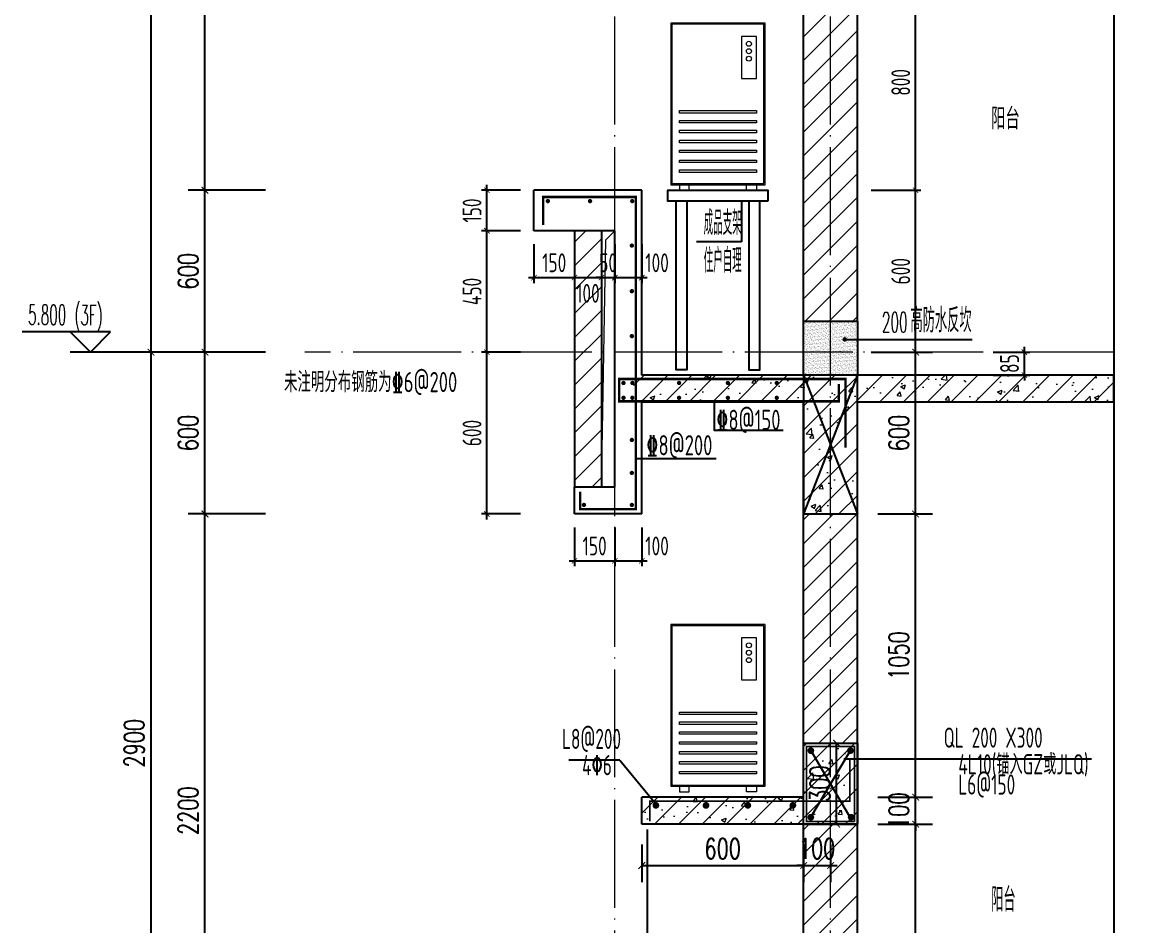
# Model space of a CAD drawing. Extents: x -461650 to 361314, y 245336 to 769729.
# Drawn here: x 263284 to 267385, y 663796 to 667147 of the extents above; entities that cross this region are included whole.
import ezdxf
from ezdxf.enums import TextEntityAlignment as Align

# ---------------------------------------------------------------- set-up
doc = ezdxf.new("R2010")
doc.units = 0
doc.header["$LTSCALE"] = 1000
doc.linetypes.add('DOTE', pattern=[2.42, 2, -0.2, 0.02, -0.2])
doc.linetypes.add('H3普通虚线', pattern=[4.2, 3, -1.2])
doc.layers.get('0').update_dxf_attribs({"linetype": 'CONTINUOUS'})
doc.layers.get('DEFPOINTS').update_dxf_attribs({"linetype": 'CONTINUOUS'})
for name, color, linetype in [('DIM', 2, 'CONTINUOUS'), ('DIM_ELEV', 3, 'CONTINUOUS'), ('DIM_IDEN', 67, 'CONTINUOUS'), ('DIM_SYMB', 3, 'CONTINUOUS'), ('PUB_DIM', 3, 'CONTINUOUS'), ('PUB_TEXT', 2, 'CONTINUOUS'), ('REIN', 6, 'CONTINUOUS'), ('REIND', 1, 'CONTINUOUS'), ('REINL', 1, 'CONTINUOUS'), ('S-BEAM-LINE2', 4, 'H3普通虚线'), ('S-大样-砼线', 7, 'CONTINUOUS'), ('S-引出线', 40, 'CONTINUOUS'), ('TEXT', 2, 'CONTINUOUS'), ('WALL', 5, 'CONTINUOUS'), ('水平筋标注', 7, 'CONTINUOUS'), ('看线', 251, 'CONTINUOUS'), ('空调外机', 8, 'CONTINUOUS'), ('立面-看线', 251, 'CONTINUOUS')]:
    doc.layers.add(name, color=color, linetype=linetype)
for name, color, linetype, lineweight in [('DOTE', 19, 'DOTE', 9), ('PUB_HATCH', 8, 'CONTINUOUS', 9), ('平面-空调室外机', 143, 'CONTINUOUS', 9), ('立面-洞口示意', 152, 'CONTINUOUS', 13)]:
    doc.layers.add(name, color=color, linetype=linetype, lineweight=lineweight)
doc.styles.add('_TCH_DIM', font='SIMPLEX.shx', dxfattribs={"width": 0.7, "bigfont": 'GBCBIG.shx'})
doc.styles.add('_TCH_DIM_T3', font='SIMPLEX', dxfattribs={"width": 0.705882, "bigfont": 'GBCBIG'})
doc.styles.add('DIM_FONT_T3', font='SIMPLEX', dxfattribs={"width": 0.705882, "bigfont": 'GBCBIG'})
doc.styles.add('TSSD_DIMENSION', font='Tssdeng.shx', dxfattribs={"width": 0.7, "bigfont": 'tssdchn.shx'})
doc.styles.add('TSSD_Label', font='Tssdeng.shx', dxfattribs={"width": 0.7, "bigfont": 'hztxt.shx'})
doc.styles.add('TSSD_REIN', font='tssdeng.shx', dxfattribs={"width": 0.7, "height": 300, "bigfont": 'tssdchn.shx'})
doc.dimstyles.new('_TCH_ARCH&&25', dxfattribs={"dimtxt": 74.375, "dimasz": 25, "dimexe": 62.5, "dimexo": 75, "dimgap": 25, "dimtad": 1, "dimdec": 0, "dimzin": 0, "dimdsep": 46, "dimtxsty": '_TCH_DIM_T3', "dimblk": 'ARCHTICK', "dimcen": 0.09, "dimclrt": 7, "dimazin": 0, "dimtfac": 1, "dimtdec": 0, "dimtix": 1, "dimtmove": 2, "dimatfit": 3, "dimldrblk": 'ARCHTICK', "dimfxl": 0, "dimtolj": 1, "dimtzin": 0, "dimarcsym": 0})
doc.dimstyles.new('TSSD_20_20', dxfattribs={"dimtxt": 60, "dimasz": 20, "dimexe": 20, "dimexo": 50, "dimgap": 20, "dimtad": 1, "dimdec": 0, "dimzin": 0, "dimdsep": 46, "dimtxsty": 'TSSD_DIMENSION', "dimblk": 'ARCHTICK', "dimblk1": 'ARCHTICK', "dimblk2": 'ARCHTICK', "dimcen": 0, "dimdle": 20, "dimclrt": 7, "dimadec": 0, "dimazin": 0, "dimtfac": 1, "dimtdec": 0, "dimtix": 1, "dimtmove": 2, "dimatfit": 3, "dimfxl": 0, "dimtolj": 1, "dimtzin": 0, "dimarcsym": 0})
pattern_1 = [(45, (0, 0), (-44.194174, 44.194174), []), (50, (0, 0), (179.315046, -15.688034), [18.75, -206.25]), (355, (0, 0), (-34.687833, 188.048033), [15, -165]), (100.4514, (14.94, -1.3), (144.627345, 172.359886), [15.935047, -175.285528]), (46.1842, (0, 50), (266.81026, -41.379754), [28.125, -309.375]), (96.6356, (22.23, 46.55), (233.66568, 243.52947), [23.90257, -262.92825]), (351.1842, (0, 50), (233.66549, 243.52965), [22.5, -247.5]), (21, (25, 37.5), (149.226763, -100.654723), [18.75, -206.25]), (326, (25, 37.5), (60.828833, 181.28751), [15, -165]), (71.4514, (37.44, 29.11), (210.055657, 80.632624), [15.935047, -175.285528]), (37.5, (0, 0), (3.039964, 83.2234635), [0, -163, 0, -167.5, 0, -165.625]), (7.5, (0, 0), (65.767384, 98.602928), [0, -95.5, 0, -159.25, 0, -63.125]), (327.5, (-55.75, 0), (133.455609, -5.638718), [0, -62.5, 0, -195, 0, -258.75]), (317.5, (-80.75, 0), (145.796542, 25.026246), [0, -81.25, 0, -129.5, 0, -183.75])]
pattern_2 = [(45, (0, 44.88), (-44.1941915, 44.1941915), [])]
pattern_3 = [(45, (-737876.647, 828610.89), (-44.1941915, 44.1941915), [])]
pattern_4 = [(45, (-737876.647, 828566.014), (-44.194174, 44.194174), []), (50, (-737876.65, 828566.01), (179.315046, -15.688034), [18.75, -206.25]), (355, (-737876.65, 828566.01), (-34.687833, 188.048033), [15, -165]), (100.4514, (-737861.7, 828564.7), (144.627345, 172.359886), [15.935047, -175.285528]), (46.1842, (-737876.65, 828616.01), (266.81026, -41.379754), [28.125, -309.375]), (96.6356, (-737854.4, 828612.57), (233.665676, 243.52947), [23.90257, -262.92825]), (351.1842, (-737876.65, 828616.01), (233.66549, 243.52965), [22.5, -247.5]), (21, (-737851.65, 828603.51), (149.226763, -100.654723), [18.75, -206.25]), (326, (-737851.65, 828603.51), (60.828833, 181.28751), [15, -165]), (71.4514, (-737839.21, 828595.13), (210.055657, 80.632624), [15.935047, -175.285528]), (37.5, (-737876.647, 828566.014), (3.039964, 83.2234635), [0, -163, 0, -167.5, 0, -165.625]), (7.5, (-737876.65, 828566.01), (65.767384, 98.602928), [0, -95.5, 0, -159.25, 0, -63.125]), (327.5, (-737932.397, 828566.014), (133.455609, -5.638718), [0, -62.5, 0, -195, 0, -258.75]), (317.5, (-737957.4, 828566.01), (145.796542, 25.026246), [0, -81.25, 0, -129.5, 0, -183.75])]

# ---------------------------------------------------------------- blocks, each defined once
blk = doc.blocks.new('kongtiao')
for p, q in [((-338.7, 49), (-338.7, -550.8)), ((11, 49), (-338.7, 49)), ((-334.1, 44.4), (-334.1, -546.2)), ((6.4, 44.4), (-334.1, 44.4)), ((6.4, -546.2), (6.4, 44.4)), ((11, -550.8), (11, 49)), ((-76.2, -0.5), (-76.2, -156.5)), ((-21.1, -0.5), (-76.2, -0.5)), ((-21.1, -156.5), (-21.1, -0.5)), ((-76.2, -156.5), (-21.1, -156.5)), ((-338.7, -550.8), (11, -550.8)), ((-334.1, -546.2), (6.4, -546.2)), ((-306.6, -550.8), (-306.6, -571.2)), ((-306.6, -571.2), (-269.8, -571.2)), ((-269.8, -571.2), (-269.8, -550.8)), ((-57.9, -571.2), (-57.9, -550.8)), ((-21.1, -571.2), (-57.9, -571.2)), ((-21.1, -550.8), (-21.1, -571.2))]:
    blk.add_line(p, q)
for points in [[(-306.6, -275.4), (-21.1, -275.4), (-21.1, -284.6), (-306.6, -284.6)], [(-306.6, -312.1), (-21.1, -312.1), (-21.1, -321.3), (-306.6, -321.3)], [(-306.6, -348.8), (-21.1, -348.8), (-21.1, -358), (-306.6, -358)], [(-306.6, -385.6), (-21.1, -385.6), (-21.1, -394.7), (-306.6, -394.7)], [(-306.6, -422.3), (-21.1, -422.3), (-21.1, -431.5), (-306.6, -431.5)], [(-306.6, -459), (-21.1, -459), (-21.1, -468.2), (-306.6, -468.2)], [(-306.6, -495.7), (-21.1, -495.7), (-21.1, -504.9), (-306.6, -504.9)]]:
    blk.add_lwpolyline(points, close=True)
for centre in [(-48.7, -28), (-48.7, -55.6), (-48.7, -83.1)]:
    blk.add_circle(centre, 9.18)
blk = doc.blocks.new('_ArchTick')
at = {"color": 0, "linetype": 'ByBlock', "const_width": 0.15}
blk.add_lwpolyline([(-0.5, -0.5), (0.5, 0.5)], dxfattribs=at)
blk = doc.blocks.new('*D249')
at = {"layer": 'DEFPOINTS', "color": 0}
for p in [(895181.9, -114386.1), (895397.2, -114386.1), (895181.9, -114986.1)]:
    blk.add_point(p, dxfattribs=at)
at = {"layer": 'PUB_DIM', "color": 0, "lineweight": -2}
for p, q in [((895256.9, -114386.1), (895459.7, -114386.1)), ((895397.2, -114986.1), (895397.2, -114386.1)), ((895256.9, -114986.1), (895459.7, -114986.1))]:
    blk.add_line(p, q, dxfattribs=at)
at = {"layer": 'PUB_DIM', "color": 0, "lineweight": -2, "xscale": 25, "yscale": 25, "zscale": 25}
for p, rotation in [((895397.2, -114386.1), 90), ((895397.2, -114986.1), 270)]:
    blk.add_blockref('_ArchTick', p, dxfattribs=dict(at, rotation=rotation))
at = {"layer": 'PUB_DIM', "color": 7, "insert": (895335, -114686.1), "char_height": 74.38, "attachment_point": 5, "rotation": 90, "style": '_TCH_DIM_T3'}
blk.add_mtext('\\A1;600', dxfattribs=at)
blk = doc.blocks.new('*D250')
at = {"layer": 'DEFPOINTS', "color": 0}
for p in [(895181.9, -114986.1), (895397.2, -114986.1), (895181.9, -116036.1)]:
    blk.add_point(p, dxfattribs=at)
at = {"layer": 'PUB_DIM', "color": 0, "lineweight": -2}
for p, q in [((895256.9, -114986.1), (895459.7, -114986.1)), ((895397.2, -116036.1), (895397.2, -114986.1)), ((895256.9, -116036.1), (895459.7, -116036.1))]:
    blk.add_line(p, q, dxfattribs=at)
at = {"layer": 'PUB_DIM', "color": 0, "lineweight": -2, "xscale": 25, "yscale": 25, "zscale": 25}
for p, rotation in [((895397.2, -114986.1), 90), ((895397.2, -116036.1), 270)]:
    blk.add_blockref('_ArchTick', p, dxfattribs=dict(at, rotation=rotation))
at = {"layer": 'PUB_DIM', "color": 7, "insert": (895335, -115511.1), "char_height": 74.38, "attachment_point": 5, "rotation": 90, "style": '_TCH_DIM_T3'}
blk.add_mtext('\\A1;1050', dxfattribs=at)
blk = doc.blocks.new('*D251')
at = {"layer": 'DEFPOINTS', "color": 0}
for p in [(895181.9, -116036.1), (895397.2, -116036.1), (895181.9, -116136.1)]:
    blk.add_point(p, dxfattribs=at)
at = {"layer": 'PUB_DIM', "color": 0, "lineweight": -2}
for p, q in [((895256.9, -116036.1), (895459.7, -116036.1)), ((895397.2, -116036.1), (895397.2, -116011.1)), ((895397.2, -116136.1), (895397.2, -116036.1)), ((895256.9, -116136.1), (895459.7, -116136.1)), ((895397.2, -116136.1), (895397.2, -116161.1))]:
    blk.add_line(p, q, dxfattribs=at)
at = {"layer": 'PUB_DIM', "color": 0, "lineweight": -2, "xscale": 25, "yscale": 25, "zscale": 25}
for p, rotation in [((895397.2, -116036.1), 270), ((895397.2, -116136.1), 90)]:
    blk.add_blockref('_ArchTick', p, dxfattribs=dict(at, rotation=rotation))
at = {"layer": 'PUB_DIM', "color": 7, "insert": (895335, -116086.1), "char_height": 74.38, "attachment_point": 5, "rotation": 90, "style": '_TCH_DIM_T3'}
blk.add_mtext('\\A1;100', dxfattribs=at)
blk = doc.blocks.new('*D252')
at = {"layer": 'DEFPOINTS', "color": 0}
for p in [(895181.9, -116136.1), (895397.2, -116136.1), (895181.9, -117186.1)]:
    blk.add_point(p, dxfattribs=at)
at = {"layer": 'PUB_DIM', "color": 0, "lineweight": -2}
for p, q in [((895256.9, -116136.1), (895459.7, -116136.1)), ((895397.2, -117186.1), (895397.2, -116136.1)), ((895256.9, -117186.1), (895459.7, -117186.1))]:
    blk.add_line(p, q, dxfattribs=at)
at = {"layer": 'PUB_DIM', "color": 0, "lineweight": -2, "xscale": 25, "yscale": 25, "zscale": 25}
for p, rotation in [((895397.2, -116136.1), 90), ((895397.2, -117186.1), 270)]:
    blk.add_blockref('_ArchTick', p, dxfattribs=dict(at, rotation=rotation))
at = {"layer": 'PUB_DIM', "color": 7, "insert": (895335, -116661.1), "char_height": 74.38, "attachment_point": 5, "rotation": 90, "style": '_TCH_DIM_T3'}
blk.add_mtext('\\A1;1050', dxfattribs=at)
blk = doc.blocks.new('*D254')
at = {"layer": 'DEFPOINTS', "color": 0}
for p in [(894381.9, -116136.1), (894981.9, -116136.1), (894981.9, -116289.2)]:
    blk.add_point(p, dxfattribs=at)
at = {"layer": 'PUB_DIM', "color": 0, "lineweight": -2}
for p, q in [((894381.9, -116211.1), (894381.9, -116351.7)), ((894981.9, -116211.1), (894981.9, -116351.7)), ((894381.9, -116289.2), (894981.9, -116289.2))]:
    blk.add_line(p, q, dxfattribs=at)
at = {"layer": 'PUB_DIM', "color": 0, "lineweight": -2, "xscale": 25, "yscale": 25, "zscale": 25, "rotation": 180}
blk.add_blockref('_ArchTick', (894381.9, -116289.2), dxfattribs=at)
at = {"layer": 'PUB_DIM', "color": 0, "lineweight": -2, "xscale": 25, "yscale": 25, "zscale": 25}
blk.add_blockref('_ArchTick', (894981.9, -116289.2), dxfattribs=at)
at = {"layer": 'PUB_DIM', "color": 7, "insert": (894681.9, -116227), "char_height": 74.38, "attachment_point": 5, "style": '_TCH_DIM_T3'}
blk.add_mtext('\\A1;600', dxfattribs=at)
blk = doc.blocks.new('*D255')
at = {"layer": 'DEFPOINTS', "color": 0}
for p in [(894981.9, -116136.1), (895081.9, -116136.1), (895081.9, -116289.2)]:
    blk.add_point(p, dxfattribs=at)
at = {"layer": 'PUB_DIM', "color": 0, "lineweight": -2}
for p, q in [((894981.9, -116211.1), (894981.9, -116351.7)), ((895081.9, -116211.1), (895081.9, -116351.7)), ((894981.9, -116289.2), (894956.9, -116289.2)), ((894981.9, -116289.2), (895081.9, -116289.2)), ((895081.9, -116289.2), (895106.9, -116289.2))]:
    blk.add_line(p, q, dxfattribs=at)
at = {"layer": 'PUB_DIM', "color": 0, "lineweight": -2, "xscale": 25, "yscale": 25, "zscale": 25}
blk.add_blockref('_ArchTick', (894981.9, -116289.2), dxfattribs=at)
at = {"layer": 'PUB_DIM', "color": 0, "lineweight": -2, "xscale": 25, "yscale": 25, "zscale": 25, "rotation": 180}
blk.add_blockref('_ArchTick', (895081.9, -116289.2), dxfattribs=at)
at = {"layer": 'PUB_DIM', "color": 7, "insert": (895031.9, -116227), "char_height": 74.38, "attachment_point": 5, "style": '_TCH_DIM_T3'}
blk.add_mtext('\\A1;100', dxfattribs=at)
blk = doc.blocks.new('*D256')
at = {"layer": 'DEFPOINTS', "color": 0}
for p in [(894981.9, -115836.1), (895104.2, -115836.1), (894981.9, -116136.1)]:
    blk.add_point(p, dxfattribs=at)
at = {"layer": 'PUB_DIM', "color": 0, "lineweight": -2}
for p, q in [((895056.9, -115836.1), (895166.7, -115836.1)), ((895104.2, -116136.1), (895104.2, -115836.1)), ((895056.9, -116136.1), (895166.7, -116136.1))]:
    blk.add_line(p, q, dxfattribs=at)
at = {"layer": 'PUB_DIM', "color": 0, "lineweight": -2, "xscale": 25, "yscale": 25, "zscale": 25}
for p, rotation in [((895104.2, -115836.1), 90), ((895104.2, -116136.1), 270)]:
    blk.add_blockref('_ArchTick', p, dxfattribs=dict(at, rotation=rotation))
at = {"layer": 'PUB_DIM', "color": 7, "insert": (895042, -115986.1), "char_height": 74.38, "attachment_point": 5, "rotation": 90, "style": '_TCH_DIM_T3'}
blk.add_mtext('\\A1;300', dxfattribs=at)
blk = doc.blocks.new('*D939')
at = {"layer": 'DEFPOINTS', "color": 0}
for p in [(265007.9, 666523), (265182.6, 666523), (265182.6, 666373)]:
    blk.add_point(p, dxfattribs=at)
at = {"layer": 'DIM', "color": 0, "lineweight": -2}
for p, q in [((265007.9, 666353), (265007.9, 666543)), ((265132.6, 666523), (264987.9, 666523)), ((265132.6, 666373), (264987.9, 666373))]:
    blk.add_line(p, q, dxfattribs=at)
at = {"layer": 'DIM', "color": 0, "lineweight": -2, "xscale": 20, "yscale": 20, "zscale": 20}
for p, rotation in [((265007.9, 666523), 90), ((265007.9, 666373), 270)]:
    blk.add_blockref('_ArchTick', p, dxfattribs=dict(at, rotation=rotation))
at = {"layer": 'DIM', "color": 7, "insert": (264952.9, 666448), "char_height": 70, "attachment_point": 5, "rotation": 90, "style": 'TSSD_DIMENSION'}
blk.add_mtext('\\A1;150', dxfattribs=at)
blk = doc.blocks.new('*D940')
at = {"layer": 'DEFPOINTS', "color": 0}
for p in [(265007.9, 666373), (265182.6, 666373), (265182.6, 665923)]:
    blk.add_point(p, dxfattribs=at)
at = {"layer": 'DIM', "color": 0, "lineweight": -2}
for p, q in [((265132.6, 666373), (264987.9, 666373)), ((265007.9, 665903), (265007.9, 666393)), ((265132.6, 665923), (264987.9, 665923))]:
    blk.add_line(p, q, dxfattribs=at)
at = {"layer": 'DIM', "color": 0, "lineweight": -2, "xscale": 20, "yscale": 20, "zscale": 20}
for p, rotation in [((265007.9, 666373), 90), ((265007.9, 665923), 270)]:
    blk.add_blockref('_ArchTick', p, dxfattribs=dict(at, rotation=rotation))
at = {"layer": 'DIM', "color": 7, "insert": (264952.9, 666148), "char_height": 70, "attachment_point": 5, "rotation": 90, "style": 'TSSD_DIMENSION'}
blk.add_mtext('\\A1;450', dxfattribs=at)
blk = doc.blocks.new('*D941')
at = {"layer": 'DEFPOINTS', "color": 0}
for p in [(265007.9, 665923), (265182.6, 665923), (265182.6, 665323)]:
    blk.add_point(p, dxfattribs=at)
at = {"layer": 'DIM', "color": 0, "lineweight": -2}
for p, q in [((265132.6, 665923), (264987.9, 665923)), ((265007.9, 665303), (265007.9, 665943)), ((265132.6, 665323), (264987.9, 665323))]:
    blk.add_line(p, q, dxfattribs=at)
at = {"layer": 'DIM', "color": 0, "lineweight": -2, "xscale": 20, "yscale": 20, "zscale": 20}
for p, rotation in [((265007.9, 665923), 90), ((265007.9, 665323), 270)]:
    blk.add_blockref('_ArchTick', p, dxfattribs=dict(at, rotation=rotation))
at = {"layer": 'DIM', "color": 7, "insert": (264952.9, 665623), "char_height": 70, "attachment_point": 5, "rotation": 90, "style": 'TSSD_DIMENSION'}
blk.add_mtext('\\A1;600', dxfattribs=at)
blk = doc.blocks.new('*D942')
at = {"layer": 'DEFPOINTS', "color": 0}
for p in [(265332.6, 665323), (265482.6, 665323), (265482.6, 665149.3)]:
    blk.add_point(p, dxfattribs=at)
at = {"layer": 'DIM', "color": 0, "lineweight": -2}
for p, q in [((265332.6, 665273), (265332.6, 665129.3)), ((265482.6, 665273), (265482.6, 665129.3)), ((265312.6, 665149.3), (265502.6, 665149.3))]:
    blk.add_line(p, q, dxfattribs=at)
at = {"layer": 'DIM', "color": 0, "lineweight": -2, "xscale": 20, "yscale": 20, "zscale": 20, "rotation": 180}
blk.add_blockref('_ArchTick', (265332.6, 665149.3), dxfattribs=at)
at = {"layer": 'DIM', "color": 0, "lineweight": -2, "xscale": 20, "yscale": 20, "zscale": 20}
blk.add_blockref('_ArchTick', (265482.6, 665149.3), dxfattribs=at)
at = {"layer": 'DIM', "color": 7, "insert": (265407.6, 665204.3), "char_height": 70, "attachment_point": 5, "style": 'TSSD_DIMENSION'}
blk.add_mtext('\\A1;150', dxfattribs=at)
blk = doc.blocks.new('*D943')
at = {"layer": 'DEFPOINTS', "color": 0}
for p in [(265482.6, 665323), (265582.6, 665323), (265582.6, 665149.3)]:
    blk.add_point(p, dxfattribs=at)
at = {"layer": 'DIM', "color": 0, "lineweight": -2}
for p, q in [((265482.6, 665273), (265482.6, 665129.3)), ((265582.6, 665273), (265582.6, 665129.3)), ((265462.6, 665149.3), (265602.6, 665149.3))]:
    blk.add_line(p, q, dxfattribs=at)
at = {"layer": 'DIM', "color": 0, "lineweight": -2, "xscale": 20, "yscale": 20, "zscale": 20, "rotation": 180}
blk.add_blockref('_ArchTick', (265482.6, 665149.3), dxfattribs=at)
at = {"layer": 'DIM', "color": 0, "lineweight": -2, "xscale": 20, "yscale": 20, "zscale": 20}
blk.add_blockref('_ArchTick', (265582.6, 665149.3), dxfattribs=at)
at = {"layer": 'DIM', "color": 7, "insert": (265639, 665204.3), "char_height": 70, "attachment_point": 5, "style": 'TSSD_DIMENSION'}
blk.add_mtext('\\A1;100', dxfattribs=at)
blk = doc.blocks.new('*D944')
at = {"layer": 'DEFPOINTS', "color": 0}
for p in [(265182.6, 666373), (265332.6, 666373), (265332.6, 666199.3)]:
    blk.add_point(p, dxfattribs=at)
at = {"layer": 'DIM', "color": 0, "lineweight": -2}
for p, q in [((265182.6, 666323), (265182.6, 666179.3)), ((265332.6, 666323), (265332.6, 666179.3)), ((265162.6, 666199.3), (265352.6, 666199.3))]:
    blk.add_line(p, q, dxfattribs=at)
at = {"layer": 'DIM', "color": 0, "lineweight": -2, "xscale": 20, "yscale": 20, "zscale": 20, "rotation": 180}
blk.add_blockref('_ArchTick', (265182.6, 666199.3), dxfattribs=at)
at = {"layer": 'DIM', "color": 0, "lineweight": -2, "xscale": 20, "yscale": 20, "zscale": 20}
blk.add_blockref('_ArchTick', (265332.6, 666199.3), dxfattribs=at)
at = {"layer": 'DIM', "color": 7, "insert": (265257.6, 666254.3), "char_height": 70, "attachment_point": 5, "style": 'TSSD_DIMENSION'}
blk.add_mtext('\\A1;150', dxfattribs=at)
blk = doc.blocks.new('*D945')
at = {"layer": 'DEFPOINTS', "color": 0}
for p in [(265332.6, 666373), (265432.6, 666373), (265432.6, 666199.3)]:
    blk.add_point(p, dxfattribs=at)
at = {"layer": 'DIM', "color": 0, "lineweight": -2}
for p, q in [((265332.6, 666323), (265332.6, 666179.3)), ((265432.6, 666323), (265432.6, 666179.3)), ((265312.6, 666199.3), (265452.6, 666199.3))]:
    blk.add_line(p, q, dxfattribs=at)
at = {"layer": 'DIM', "color": 0, "lineweight": -2, "xscale": 20, "yscale": 20, "zscale": 20, "rotation": 180}
blk.add_blockref('_ArchTick', (265332.6, 666199.3), dxfattribs=at)
at = {"layer": 'DIM', "color": 0, "lineweight": -2, "xscale": 20, "yscale": 20, "zscale": 20}
blk.add_blockref('_ArchTick', (265432.6, 666199.3), dxfattribs=at)
at = {"layer": 'DIM', "color": 7, "insert": (265382.6, 666141), "char_height": 70, "attachment_point": 5, "style": 'TSSD_DIMENSION'}
blk.add_mtext('\\A1;100', dxfattribs=at)
blk = doc.blocks.new('*D946')
at = {"layer": 'DEFPOINTS', "color": 0}
for p in [(265432.6, 666373), (265482.6, 666373), (265482.6, 666199.3)]:
    blk.add_point(p, dxfattribs=at)
at = {"layer": 'DIM', "color": 0, "lineweight": -2}
for p, q in [((265432.6, 666323), (265432.6, 666179.3)), ((265482.6, 666323), (265482.6, 666179.3)), ((265432.6, 666199.3), (265412.6, 666199.3)), ((265432.6, 666199.3), (265482.6, 666199.3)), ((265482.6, 666199.3), (265502.6, 666199.3))]:
    blk.add_line(p, q, dxfattribs=at)
at = {"layer": 'DIM', "color": 0, "lineweight": -2, "xscale": 20, "yscale": 20, "zscale": 20}
blk.add_blockref('_ArchTick', (265432.6, 666199.3), dxfattribs=at)
at = {"layer": 'DIM', "color": 0, "lineweight": -2, "xscale": 20, "yscale": 20, "zscale": 20, "rotation": 180}
blk.add_blockref('_ArchTick', (265482.6, 666199.3), dxfattribs=at)
at = {"layer": 'DIM', "color": 7, "insert": (265457.6, 666254.3), "char_height": 70, "attachment_point": 5, "style": 'TSSD_DIMENSION'}
blk.add_mtext('\\A1;50', dxfattribs=at)
blk = doc.blocks.new('*D947')
at = {"layer": 'DEFPOINTS', "color": 0}
for p in [(265482.6, 666373), (265582.6, 666373), (265582.6, 666199.3)]:
    blk.add_point(p, dxfattribs=at)
at = {"layer": 'DIM', "color": 0, "lineweight": -2}
for p, q in [((265482.6, 666323), (265482.6, 666179.3)), ((265582.6, 666323), (265582.6, 666179.3)), ((265462.6, 666199.3), (265602.6, 666199.3))]:
    blk.add_line(p, q, dxfattribs=at)
at = {"layer": 'DIM', "color": 0, "lineweight": -2, "xscale": 20, "yscale": 20, "zscale": 20, "rotation": 180}
blk.add_blockref('_ArchTick', (265482.6, 666199.3), dxfattribs=at)
at = {"layer": 'DIM', "color": 0, "lineweight": -2, "xscale": 20, "yscale": 20, "zscale": 20}
blk.add_blockref('_ArchTick', (265582.6, 666199.3), dxfattribs=at)
at = {"layer": 'DIM', "color": 7, "insert": (265639, 666254.3), "char_height": 70, "attachment_point": 5, "style": 'TSSD_DIMENSION'}
blk.add_mtext('\\A1;100', dxfattribs=at)
blk = doc.blocks.new('*D948')
at = {"layer": 'DEFPOINTS', "color": 0}
for p in [(266835.2, 665923), (267001.2, 665923), (266835.2, 665838)]:
    blk.add_point(p, dxfattribs=at)
at = {"layer": 'DIM', "color": 0, "lineweight": -2}
for p, q in [((266885.2, 665923), (267021.2, 665923)), ((267001.2, 665923), (267001.2, 665943)), ((267001.2, 665838), (267001.2, 665923)), ((266885.2, 665838), (267021.2, 665838)), ((267001.2, 665838), (267001.2, 665818))]:
    blk.add_line(p, q, dxfattribs=at)
at = {"layer": 'DIM', "color": 0, "lineweight": -2, "xscale": 20, "yscale": 20, "zscale": 20}
for p, rotation in [((267001.2, 665923), 270), ((267001.2, 665838), 90)]:
    blk.add_blockref('_ArchTick', p, dxfattribs=dict(at, rotation=rotation))
at = {"layer": 'DIM', "color": 7, "insert": (266946.2, 665880.5), "char_height": 70, "attachment_point": 5, "rotation": 90, "style": 'TSSD_DIMENSION'}
blk.add_mtext('\\A1;85', dxfattribs=at)
blk = doc.blocks.new('*D955')
at = {"layer": 'DEFPOINTS', "color": 0}
for p in [(266382.6, 667323), (266597.8, 667323), (266382.6, 666523)]:
    blk.add_point(p, dxfattribs=at)
at = {"layer": 'DIM', "color": 0, "lineweight": -2}
for p, q in [((266432.6, 667323), (266617.8, 667323)), ((266597.8, 666503), (266597.8, 667343)), ((266432.6, 666523), (266617.8, 666523))]:
    blk.add_line(p, q, dxfattribs=at)
at = {"layer": 'DIM', "color": 0, "lineweight": -2, "xscale": 20, "yscale": 20, "zscale": 20}
for p, rotation in [((266597.8, 667323), 90), ((266597.8, 666523), 270)]:
    blk.add_blockref('_ArchTick', p, dxfattribs=dict(at, rotation=rotation))
at = {"layer": 'DIM', "color": 7, "insert": (266542.8, 666923), "char_height": 70, "attachment_point": 5, "rotation": 90, "style": 'TSSD_DIMENSION'}
blk.add_mtext('\\A1;800', dxfattribs=at)
blk = doc.blocks.new('*D956')
at = {"layer": 'DEFPOINTS', "color": 0}
for p in [(266382.6, 666523), (266597.8, 666523), (266382.6, 665923)]:
    blk.add_point(p, dxfattribs=at)
at = {"layer": 'DIM', "color": 0, "lineweight": -2}
for p, q in [((266597.8, 665903), (266597.8, 666543)), ((266432.6, 666523), (266617.8, 666523)), ((266432.6, 665923), (266617.8, 665923))]:
    blk.add_line(p, q, dxfattribs=at)
at = {"layer": 'DIM', "color": 0, "lineweight": -2, "xscale": 20, "yscale": 20, "zscale": 20}
for p, rotation in [((266597.8, 666523), 90), ((266597.8, 665923), 270)]:
    blk.add_blockref('_ArchTick', p, dxfattribs=dict(at, rotation=rotation))
at = {"layer": 'DIM', "color": 7, "insert": (266542.8, 666223), "char_height": 70, "attachment_point": 5, "rotation": 90, "style": 'TSSD_DIMENSION'}
blk.add_mtext('\\A1;600', dxfattribs=at)
blk = doc.blocks.new('*D1008')
at = {"layer": 'DEFPOINTS', "color": 0}
for p in [(263962.4, 665323), (264262.4, 665323), (264262.4, 663123)]:
    blk.add_point(p, dxfattribs=at)
at = {"layer": 'PUB_DIM', "color": 0, "lineweight": -2}
for p, q in [((264187.4, 665323), (263899.9, 665323)), ((263962.4, 663123), (263962.4, 665323)), ((264187.4, 663123), (263899.9, 663123))]:
    blk.add_line(p, q, dxfattribs=at)
at = {"layer": 'PUB_DIM', "color": 0, "lineweight": -2, "xscale": 25, "yscale": 25, "zscale": 25}
for p, rotation in [((263962.4, 665323), 90), ((263962.4, 663123), 270)]:
    blk.add_blockref('_ArchTick', p, dxfattribs=dict(at, rotation=rotation))
at = {"layer": 'PUB_DIM', "color": 7, "insert": (263900.2, 664223), "char_height": 74.38, "attachment_point": 5, "rotation": 90, "style": '_TCH_DIM_T3'}
blk.add_mtext('\\A1;2200', dxfattribs=at)
blk = doc.blocks.new('*D1009')
at = {"layer": 'DEFPOINTS', "color": 0}
for p in [(263962.4, 665923), (264262.4, 665923), (264262.4, 665323)]:
    blk.add_point(p, dxfattribs=at)
at = {"layer": 'PUB_DIM', "color": 0, "lineweight": -2}
for p, q in [((264187.4, 665923), (263899.9, 665923)), ((263962.4, 665323), (263962.4, 665923)), ((264187.4, 665323), (263899.9, 665323))]:
    blk.add_line(p, q, dxfattribs=at)
at = {"layer": 'PUB_DIM', "color": 0, "lineweight": -2, "xscale": 25, "yscale": 25, "zscale": 25}
for p, rotation in [((263962.4, 665923), 90), ((263962.4, 665323), 270)]:
    blk.add_blockref('_ArchTick', p, dxfattribs=dict(at, rotation=rotation))
at = {"layer": 'PUB_DIM', "color": 7, "insert": (263900.2, 665623), "char_height": 74.38, "attachment_point": 5, "rotation": 90, "style": '_TCH_DIM_T3'}
blk.add_mtext('\\A1;600', dxfattribs=at)
blk = doc.blocks.new('*D1010')
at = {"layer": 'DEFPOINTS', "color": 0}
for p in [(263962.4, 666523), (264262.4, 666523), (264262.4, 665923)]:
    blk.add_point(p, dxfattribs=at)
at = {"layer": 'PUB_DIM', "color": 0, "lineweight": -2}
for p, q in [((264187.4, 666523), (263899.9, 666523)), ((263962.4, 665923), (263962.4, 666523)), ((264187.4, 665923), (263899.9, 665923))]:
    blk.add_line(p, q, dxfattribs=at)
at = {"layer": 'PUB_DIM', "color": 0, "lineweight": -2, "xscale": 25, "yscale": 25, "zscale": 25}
for p, rotation in [((263962.4, 666523), 90), ((263962.4, 665923), 270)]:
    blk.add_blockref('_ArchTick', p, dxfattribs=dict(at, rotation=rotation))
at = {"layer": 'PUB_DIM', "color": 7, "insert": (263900.2, 666223), "char_height": 74.38, "attachment_point": 5, "rotation": 90, "style": '_TCH_DIM_T3'}
blk.add_mtext('\\A1;600', dxfattribs=at)
blk = doc.blocks.new('*D1011')
at = {"layer": 'DEFPOINTS', "color": 0}
for p in [(263962.4, 668223), (264262.4, 668223), (264262.4, 666523)]:
    blk.add_point(p, dxfattribs=at)
at = {"layer": 'PUB_DIM', "color": 0, "lineweight": -2}
for p, q in [((264187.4, 668223), (263899.9, 668223)), ((263962.4, 666523), (263962.4, 668223)), ((264187.4, 666523), (263899.9, 666523))]:
    blk.add_line(p, q, dxfattribs=at)
at = {"layer": 'PUB_DIM', "color": 0, "lineweight": -2, "xscale": 25, "yscale": 25, "zscale": 25}
for p, rotation in [((263962.4, 668223), 90), ((263962.4, 666523), 270)]:
    blk.add_blockref('_ArchTick', p, dxfattribs=dict(at, rotation=rotation))
at = {"layer": 'PUB_DIM', "color": 7, "insert": (263900.2, 667373), "char_height": 74.38, "attachment_point": 5, "rotation": 90, "style": '_TCH_DIM_T3'}
blk.add_mtext('\\A1;1700', dxfattribs=at)
blk = doc.blocks.new('*D1025')
at = {"layer": 'DEFPOINTS', "color": 0}
for p in [(263762.4, 665923), (264262.4, 665923), (264262.4, 663023)]:
    blk.add_point(p, dxfattribs=at)
at = {"layer": 'PUB_DIM', "color": 0, "lineweight": -2}
for p, q in [((264187.4, 665923), (263699.9, 665923)), ((263762.4, 663023), (263762.4, 665923)), ((264187.4, 663023), (263699.9, 663023))]:
    blk.add_line(p, q, dxfattribs=at)
at = {"layer": 'PUB_DIM', "color": 0, "lineweight": -2, "xscale": 25, "yscale": 25, "zscale": 25}
for p, rotation in [((263762.4, 665923), 90), ((263762.4, 663023), 270)]:
    blk.add_blockref('_ArchTick', p, dxfattribs=dict(at, rotation=rotation))
at = {"layer": 'PUB_DIM', "color": 7, "insert": (263700.2, 664473), "char_height": 74.38, "attachment_point": 5, "rotation": 90, "style": '_TCH_DIM_T3'}
blk.add_mtext('\\A1;2900', dxfattribs=at)
blk = doc.blocks.new('*D1026')
at = {"layer": 'DEFPOINTS', "color": 0}
for p in [(263762.4, 668823), (264262.4, 668823), (264262.4, 665923)]:
    blk.add_point(p, dxfattribs=at)
at = {"layer": 'PUB_DIM', "color": 0, "lineweight": -2}
for p, q in [((264187.4, 668823), (263699.9, 668823)), ((263762.4, 665923), (263762.4, 668823)), ((264187.4, 665923), (263699.9, 665923))]:
    blk.add_line(p, q, dxfattribs=at)
at = {"layer": 'PUB_DIM', "color": 0, "lineweight": -2, "xscale": 25, "yscale": 25, "zscale": 25}
for p, rotation in [((263762.4, 668823), 90), ((263762.4, 665923), 270)]:
    blk.add_blockref('_ArchTick', p, dxfattribs=dict(at, rotation=rotation))
at = {"layer": 'PUB_DIM', "color": 7, "insert": (263700.2, 667373), "char_height": 74.38, "attachment_point": 5, "rotation": 90, "style": '_TCH_DIM_T3'}
blk.add_mtext('\\A1;2900', dxfattribs=at)
blk = doc.blocks.new('20210809.02275929')
at = {"layer": 'REIN', "const_width": 9}
for points in [[(88113.3, 67634.2), (88113.3, 67738.1), (88457.1, 67738.1), (88457.1, 66580.9), (88250.3, 66580.9), (88250.3, 66645.6)], [(89233.9, 66808.4), (89233.9, 67063.1), (88395.2, 67063.1), (88395.2, 66980.3), (89209.6, 66980.3), (89209.6, 67044.5)]]:
    blk.add_lwpolyline(points, dxfattribs=at)
at = {"layer": 'REIN', "const_width": 8}
for points in [[(88126.4, 67722.7, 1), (88134.4, 67722.7, 1)], [(88283, 67722.7, 1), (88291, 67722.7, 1)], [(88439.4, 67722.7, 1), (88447.4, 67722.7, 1)], [(88438, 67557.9, 1), (88446, 67557.9, 1)], [(88438, 67388.8, 1), (88446, 67388.8, 1)], [(88438, 67222.2, 1), (88446, 67222.2, 1)], [(88406.9, 67048.5, 1), (88414.9, 67048.5, 1)], [(88439.8, 67048.5, 1), (88447.8, 67048.5, 1)], [(88613, 67048.5, 1), (88621, 67048.5, 1)], [(88794.1, 67048.5, 1), (88802.1, 67048.5, 1)], [(88975.4, 67048.5, 1), (88983.4, 67048.5, 1)], [(88406.9, 66993.5, 1), (88414.9, 66993.5, 1)], [(88439.8, 66993.5, 1), (88447.8, 66993.5, 1)], [(88613, 66993.5, 1), (88621, 66993.5, 1)], [(88794.1, 66993.5, 1), (88802.1, 66993.5, 1)], [(88975.4, 66993.5, 1), (88983.4, 66993.5, 1)], [(88438, 66837.3, 1), (88446, 66837.3, 1)], [(88438, 66715.1, 1), (88446, 66715.1, 1)], [(88260.3, 66596.4, 1), (88268.3, 66596.4, 1)], [(88438, 66596.4, 1), (88446, 66596.4, 1)]]:
    blk.add_lwpolyline(points, format="xyb", close=True, dxfattribs=at)
at = {"layer": 'S-引出线'}
blk.add_line((88457.1, 66768.4), (88755, 66768.4), dxfattribs=at)
blk.add_lwpolyline([(88746.9, 66980.3), (88746.9, 66873.3), (89002.9, 66873.3)], dxfattribs=at)
at = {"layer": 'TEXT', "style": 'TSSD_REIN', "width": 0.7}
for s, p in [('未注明分布钢筋为%%1326@200', (87152, 67014.4)), ('%%1328@150', (88755.1, 66874.3)), ('\x848@200', (88495.7, 66780.1))]:
    blk.add_text(s, height=75, rotation=0, dxfattribs=at).set_placement(p)
blk = doc.blocks.new('20210810.12121897')
at = {"layer": 'S-大样-砼线'}
for p, q in [((0, 515), (200, 0)), ((200, 515), (0, 0))]:
    blk.add_line(p, q, dxfattribs=at)
blk.add_lwpolyline([(200, 515), (0, 515), (0, 0), (200, 0)], close=True, dxfattribs=at)
blk = doc.blocks.new('QL-3')
at = {"layer": 'REIND', "const_width": 12.5}
for points in [[(312893.5, 71264.4, 1), (312881, 71264.4, 1)], [(313040.3, 71264.4, 1), (313027.8, 71264.4, 1)], [(312893.5, 71017.4, 1), (312881, 71017.4, 1)], [(313043, 71017.4, 1), (313030.5, 71017.4, 1)]]:
    blk.add_lwpolyline(points, format="xyb", close=True, dxfattribs=at)
at = {"layer": 'REINL', "const_width": 6.25}
blk.add_lwpolyline([(313049.7, 71001.6), (313049.7, 71280), (312871.7, 71280), (312871.7, 71001.8), (313049.3, 71001.8)], dxfattribs=at)
at = {"layer": 'S-BEAM-LINE2'}
for p, q in [((312887.3, 71017.4), (313034, 71264.4)), ((312887.3, 71264.4), (313034, 71014.1))]:
    blk.add_line(p, q, dxfattribs=at)
blk.add_lwpolyline([(312860.5, 71291.8), (313060.4, 71291.8), (313060.4, 70991.8), (312860.5, 70991.8)], close=True, dxfattribs=at)
at = {"layer": 'TEXT'}
blk.add_line((313009.3, 71233.9), (313928.2, 71233.9), dxfattribs=at)
at = {"layer": 'TEXT', "style": 'TSSD_Label', "width": 0.65}
for s, p in [('QL 200 X300', (313747.1, 71252.6)), ('4L10(锚入GZ或JLQ)', (313917.4, 71153.8)), ('L6@150', (313645.1, 71078.8))]:
    blk.add_text(s, height=75, dxfattribs=at).set_placement(p, align=Align.BOTTOM_RIGHT)
blk = doc.blocks.new('BW-27856318', base_point=(594987.6, -571981, 0))
at = {"layer": 'REIND', "const_width": 12.5}
for points in [[(595320.6, -571921.5, 1), (595308.1, -571921.5, 1)], [(595506.4, -571921.5, 1), (595493.9, -571921.5, 1)], [(595661.6, -571921.5, 1), (595649.1, -571921.5, 1)], [(595828.6, -571921.5, 1), (595816.1, -571921.5, 1)]]:
    blk.add_lwpolyline(points, format="xyb", close=True, dxfattribs=at)
at = {"layer": 'REINL', "const_width": 6.25}
blk.add_lwpolyline([(595292.1, -571981), (595292.1, -571905.9), (596033.8, -571905.9), (596033.8, -571750.9)], dxfattribs=at)
at = {"layer": 'TEXT', "extrusion": (1.22465e-16, 0, -1)}
blk.add_line((595181.1, -571753.7), (594991, -571753.7), dxfattribs=at)
at = {"layer": 'TEXT'}
blk.add_line((595181.1, -571753.7), (595314.3, -571915.2), dxfattribs=at)
at = {"layer": 'TEXT', "style": 'TSSD_Label', "width": 0.65}
for s, p in [('L8@200', (595185.3, -571735)), ('4%%1306', (595151.2, -571832.5))]:
    blk.add_text(s, height=75, dxfattribs=at).set_placement(p, align=Align.BOTTOM_RIGHT)
blk = doc.blocks.new('VBCVBCBCBF')
at = {"layer": 'PUB_HATCH'}
h = blk.add_hatch(dxfattribs=at)
h.set_pattern_fill('普通砖', color=256, scale=25, style=0)
h.set_pattern_definition(pattern_2)
h.paths.add_polyline_path([(894981.9, -115836.1), (895181.9, -115836.1), (895181.9, -114986.1), (894981.9, -114986.1)])
h = blk.add_hatch(dxfattribs=at)
h.set_pattern_fill('钢筋混凝土', color=256, scale=25, style=0)
h.set_pattern_definition(pattern_1)
h.paths.add_polyline_path([(894981.9, -116036.1), (895181.9, -116136.1), (895181.9, -115836.1), (894981.9, -115836.1)])
h = blk.add_hatch(dxfattribs=at)
h.set_pattern_fill('钢筋混凝土', color=256, scale=25, style=0)
h.set_pattern_definition(pattern_1)
h.paths.add_polyline_path([(895181.9, -116136.1), (894981.9, -116036.1), (894381.9, -116036.1), (894381.9, -116136.1)])
h = blk.add_hatch(dxfattribs=at)
h.set_pattern_fill('普通砖', color=256, scale=25, style=0)
h.set_pattern_definition(pattern_2)
h.paths.add_polyline_path([(895181.9, -117171.1), (895181.9, -116136.1), (894981.9, -116136.1), (894981.9, -117171.1)])
at = {"layer": 'WALL'}
for p, q in [((894981.9, -115836.1), (894981.9, -114986.1)), ((894981.9, -114986.1), (895181.9, -114986.1)), ((895181.9, -115836.1), (895181.9, -114986.1)), ((894981.9, -116036.1), (894981.9, -115836.1)), ((894981.9, -115836.1), (895181.9, -115836.1)), ((895181.9, -116136.1), (895181.9, -115836.1)), ((894981.9, -116036.1), (894381.9, -116036.1)), ((894381.9, -116136.1), (894381.9, -116036.1)), ((895181.9, -116136.1), (894381.9, -116136.1)), ((894981.9, -117171.1), (894981.9, -116136.1)), ((894981.9, -116136.1), (895181.9, -116136.1)), ((895181.9, -117171.1), (895181.9, -116136.1))]:
    blk.add_line(p, q, dxfattribs=at)
at = {"layer": '看线'}
blk.add_line((894401.9, -116156.1), (894401.9, -117166.1), dxfattribs=at)
at = {"layer": '平面-空调室外机'}
blk.add_blockref('kongtiao', (894827.8, -115444.9), dxfattribs=at)
at = {"layer": 'PUB_TEXT', "style": 'DIM_FONT_T3', "width": 0.705882}
blk.add_text('阳台', height=89.36, dxfattribs=at).set_placement((895677.3, -116460.5))
at = {"layer": 'PUB_DIM'}
for p1, p2, distance, picture, middle in [((895181.9, -114986.1), (895181.9, -114386.1), -215.2, '*D249', (895335, -114686.1)), ((895181.9, -116036.1), (895181.9, -114986.1), -215.2, '*D250', (895335, -115511.1)), ((894981.9, -116136.1), (894981.9, -115836.1), -122.3, '*D256', (895042, -115986.1)), ((895181.9, -116136.1), (895181.9, -116036.1), -215.2, '*D251', (895335, -116086.1)), ((895181.9, -117186.1), (895181.9, -116136.1), -215.2, '*D252', (895335, -116661.1)), ((894381.9, -116136.1), (894981.9, -116136.1), -153.1, '*D254', (894681.9, -116227)), ((894981.9, -116136.1), (895081.9, -116136.1), -153.1, '*D255', (895031.9, -116227))]:
    dim = blk.add_aligned_dim(p1=p1, p2=p2, distance=distance, dimstyle='_TCH_ARCH&&25', dxfattribs=at)
    dim.commit()
    dim.dimension.update_dxf_attribs({"geometry": picture, "text_midpoint": middle})

msp = doc.modelspace()

# ---------------------------------------------------------------- hatches: boundary and pattern name
at = {"layer": 'PUB_HATCH'}
h = msp.add_hatch(dxfattribs=at)
h.set_pattern_fill('普通砖', color=256, scale=25, style=0)
h.set_pattern_definition(pattern_3)
h.paths.add_polyline_path([(266382.55, 666037.98), (266382.55, 667322.98), (266182.55, 667322.98), (266182.55, 666037.98)])
h = msp.add_hatch(dxfattribs=at)
h.set_pattern_fill('普通砖', color=256, scale=25, style=0)
h.set_pattern_definition(pattern_3)
h.paths.add_polyline_path([(265332.55, 666373.02), (265332.55, 665423.02), (265432.55, 665423.02), (265432.55, 666373.02)])
h = msp.add_hatch(dxfattribs=at)
h.set_pattern_fill('钢筋混凝土', color=256, scale=25, style=0)
h.set_pattern_definition(pattern_4)
h.paths.add_polyline_path([(266282.55, 665771.32), (266282.55, 665837.98), (265582.55, 665837.98), (265549.22, 665804.65), (265582.55, 665737.98), (266182.55, 665737.98)])
h = msp.add_hatch(dxfattribs=at)
h.set_pattern_fill('钢筋混凝土', color=256, scale=25, style=0)
h.set_pattern_definition(pattern_4)
h.paths.add_polyline_path([(267332.55, 665837.98), (266282.55, 665837.98), (266282.55, 665771.32), (266382.55, 665737.98), (267332.55, 665737.98)])
h = msp.add_hatch(dxfattribs=at)
h.set_pattern_fill('钢筋混凝土', color=256, scale=25, style=0)
h.set_pattern_definition(pattern_4)
h.paths.add_polyline_path([(266382.55, 665322.98), (266382.55, 665737.98), (266282.55, 665771.32), (266182.55, 665737.98), (266182.55, 665322.98)])
at = {"layer": '立面-看线'}
h = msp.add_hatch(dxfattribs=at)
h.set_pattern_fill('碎沙', color=256, scale=4)
h.set_pattern_definition([(37.5, (-534870.689, 280476.03), (-0.32000626, 9.78826475), [0, -7.7216, 0, -8.636, 0, -8.255]), (7.5, (-534870.689, 280476.03), (8.99046566, 14.33650201), [0, -4.1656, 0, -6.9596, 0, -2.667]), (327.5, (-534876.938, 280476.03), (15.819847405, 0.02874369), [0, -2.54, 0, -9.144, 0, -11.938]), (317.5, (-534876.938, 280476.03), (15.27112905, 4.45858647), [0, -1.27, 0, -5.9944, 0, -6.858])])
h.paths.add_polyline_path([(266182.55, 665837.98), (266382.55, 665837.98), (266382.55, 666037.98), (266182.55, 666037.98)])

# ---------------------------------------------------------------- linework, layer by layer
at = {"layer": 'DIM'}
for p, q in [((265952.21, 666482.98), (265952.21, 666331.45)), ((265952.21, 666331.45), (265785.68, 666331.45))]:
    msp.add_line(p, q, dxfattribs=at)
at = {"layer": 'DIM_ELEV', "color": 1}
for p, q in [((263612.36, 665997.98), (263284.36, 665997.98)), ((263537.36, 665922.98), (263462.36, 665997.98)), ((263537.36, 665922.98), (263612.36, 665997.98)), ((263962.36, 665922.98), (263462.36, 665922.98))]:
    msp.add_line(p, q, dxfattribs=at)
at = {"layer": 'DIM_IDEN'}
for p, q in [((266334.99, 665970.27), (266449.36, 665970.27)), ((266449.36, 665970.27), (266807.91, 665970.27))]:
    msp.add_line(p, q, dxfattribs=at)
at = {"layer": 'DIM_IDEN', "const_width": 8.33}
msp.add_lwpolyline([(266330.83, 665970.27, 1), (266339.16, 665970.27, 1)], format="xyb", close=True, dxfattribs=at)
at = {"layer": 'DIM_SYMB'}
msp.add_lwpolyline([(267332.55, 678042.98), (267332.55, 668411.11), (267385.05, 668392), (267280.05, 668373.48), (267332.55, 668354.86), (267332.55, 658722.98)], dxfattribs=at)
at = {"layer": 'DOTE', "color": 1, "linetype": 'DOTE', "ltscale": 0.2}
for p, q in [((265482.55, 659022.98), (265482.55, 678622.98)), ((266282.55, 659022.98), (266282.55, 678622.98)), ((267332.55, 665922.98), (264332.36, 665922.98))]:
    msp.add_line(p, q, dxfattribs=at)
at = {"layer": 'WALL'}
for p, q in [((266182.55, 666037.98), (266182.55, 667322.98)), ((266382.55, 666037.98), (266382.55, 667322.98)), ((265582.55, 666523.02), (265182.55, 666523.02)), ((265182.55, 666373.02), (265182.55, 666523.02)), ((265582.55, 665837.98), (265582.55, 666523.02)), ((265482.55, 666373.02), (265182.55, 666373.02)), ((265332.55, 666373.02), (265332.55, 665423.02)), ((265432.55, 666373.02), (265332.55, 666373.02)), ((265432.55, 666373.02), (265432.55, 665423.02)), ((265482.55, 665837.98), (265482.55, 666373.02)), ((266182.55, 666037.98), (266382.55, 666037.98)), ((265482.55, 665422.97), (265482.55, 665837.98)), ((266282.55, 665837.98), (265582.55, 665837.98)), ((267332.55, 665837.98), (266282.55, 665837.98)), ((267332.55, 665737.98), (267332.55, 665837.98)), ((266182.55, 665737.98), (265582.55, 665737.98)), ((265582.55, 665322.97), (265582.55, 665737.98)), ((266182.55, 665322.98), (266182.55, 665737.98)), ((267332.55, 665737.98), (266382.55, 665737.98)), ((266382.55, 665322.98), (266382.55, 665737.98)), ((265432.55, 665423.02), (265332.55, 665423.02)), ((265482.55, 665422.97), (265332.55, 665422.97)), ((265332.55, 665322.97), (265332.55, 665422.97)), ((265582.55, 665322.97), (265332.55, 665322.97)), ((266182.55, 665322.98), (266382.55, 665322.98))]:
    msp.add_line(p, q, dxfattribs=at)
msp.add_lwpolyline([(266182.55, 666037.98), (266382.55, 666037.98), (266382.55, 665837.98), (266182.55, 665837.98)], close=True, dxfattribs=at)
at = {"layer": '空调外机', "linetype": 'Continuous'}
msp.add_lwpolyline([(266049.56, 666482.98), (265679.56, 666482.98), (265679.56, 666522.98), (266049.56, 666522.98)], close=True, dxfattribs=at)
for points in [[(265749.56, 666482.98), (265749.56, 665857.98), (265709.56, 665857.98), (265709.56, 666482.98)], [(265979.56, 666482.98), (265979.56, 665857.98), (266019.56, 665857.98), (266019.56, 666482.98)]]:
    msp.add_lwpolyline(points, dxfattribs=at)
at = {"layer": '立面-洞口示意'}
msp.add_lwpolyline([(265432.55, 665423.02), (265448.43, 666339.46), (265482.55, 666372.98)], dxfattribs=at)

# ---------------------------------------------------------------- block references
for name, p in [('VBCVBCBCBF', (-628799.4, 780309.06)), ('BW-27856318', (265307.89, 664183.19, 0))]:
    msp.add_blockref(name, p)
at = {"color": 1}
msp.add_blockref('QL-3', (-46677.94, 593181.23), dxfattribs=at)
at = {"layer": 'REIN'}
msp.add_blockref('20210809.02275929', (177103.55, 598760.18), dxfattribs=at)
at = {"layer": '平面-空调室外机'}
msp.add_blockref('kongtiao', (266028.4, 667094.14), dxfattribs=at)
at = {"layer": '水平筋标注'}
msp.add_blockref('20210810.12121897', (266182.55, 665322.98), dxfattribs=at)

# ---------------------------------------------------------------- texts
at = {"layer": 'PUB_TEXT'}
for s, height, style, width, p in [('阳台', 80, 'TSSD_REIN', 0.7, (266877.88, 666748.61)), ('成品支架', 89.362, '_TCH_DIM_T3', 0.494118, (265811.93, 666357.7)), ('住户自理', 89.362, '_TCH_DIM_T3', 0.494118, (265811.93, 666217.7)), ('高防水反坎', 89.362, 'DIM_FONT_T3', 0.705882, (266578.63, 665996.52)), ('200', 74.375, 'DIM_FONT_T3', 0.49827, (266472.75, 665996.52))]:
    msp.add_text(s, height=height, dxfattribs=dict(at, style=style, width=width)).set_placement(p)
at = {"layer": 'PUB_TEXT', "color": 1, "style": '_TCH_DIM', "width": 0.494118}
for s, p in [('5.800', (263306.26, 666024.23)), ('(3F)', (263478.41, 666023.01))]:
    msp.add_text(s, height=74.375, dxfattribs=at).set_placement(p)

# ---------------------------------------------------------------- dimensions: what is measured, and where the dimension line sits
at = {"layer": 'DIM'}
for p1, p2, distance, picture, middle in [((266382.55, 666522.98), (266382.55, 667322.98), -215.2, '*D955', (266542.75, 666922.98)), ((265182.55, 666373.02), (265182.55, 666523.02), 174.61, '*D939', (264952.94, 666448.02)), ((266382.55, 665922.98), (266382.55, 666522.98), -215.2, '*D956', (266542.75, 666222.98)), ((265182.55, 665922.98), (265182.55, 666373.02), 174.61, '*D940', (264952.94, 666148)), ((265182.55, 666373.02), (265332.55, 666373.02), -173.71, '*D944', (265257.55, 666254.31)), ((265432.55, 666373.02), (265482.55, 666373.02), -173.71, '*D946', (265457.55, 666254.31)), ((265182.55, 665322.98), (265182.55, 665922.98), 174.61, '*D941', (264952.94, 665622.98)), ((266835.22, 665837.98), (266835.22, 665922.98), -165.96, '*D948', (266946.18, 665880.48)), ((265332.55, 665322.99), (265482.55, 665322.99), -173.71, '*D942', (265407.55, 665204.28))]:
    dim = msp.add_aligned_dim(p1=p1, p2=p2, distance=distance, dimstyle='TSSD_20_20', override={"dimtxt": 70}, dxfattribs=at)
    dim.commit()
    dim.dimension.update_dxf_attribs({"geometry": picture, "text_midpoint": middle})
for base, p1, p2, picture, middle in [((265432.55, 666199.31), (265332.55, 666373.02), (265432.55, 666373.02), '*D945', (265382.55, 666140.98)), ((265582.55, 666199.31), (265482.55, 666373.02), (265582.55, 666373.02), '*D947', (265639, 666254.31)), ((265582.55, 665149.28), (265482.55, 665322.99), (265582.55, 665322.99), '*D943', (265639, 665204.28))]:
    dim = msp.add_linear_dim(base=base, p1=p1, p2=p2, angle=360, dimstyle='TSSD_20_20', override={"dimtxt": 70}, dxfattribs=at)
    dim.commit()
    dim.dimension.update_dxf_attribs({"geometry": picture, "text_midpoint": middle, "dimtype": 161})
at = {"layer": 'PUB_DIM'}
for p1, p2, distance, picture, middle in [((264262.36, 665922.98), (264262.36, 668822.98), 500, '*D1026', (263700.17, 667372.98)), ((264262.36, 666523.02), (264262.36, 668222.98), 300, '*D1011', (263900.17, 667373)), ((264262.36, 665922.98), (264262.36, 666523.02), 300, '*D1010', (263900.17, 666223)), ((264262.36, 663022.98), (264262.36, 665922.98), 500, '*D1025', (263700.17, 664472.98)), ((264262.36, 665322.98), (264262.36, 665922.98), 300, '*D1009', (263900.17, 665622.98)), ((264262.36, 663122.98), (264262.36, 665322.98), 300, '*D1008', (263900.17, 664222.98))]:
    dim = msp.add_aligned_dim(p1=p1, p2=p2, distance=distance, dimstyle='_TCH_ARCH&&25', dxfattribs=at)
    dim.commit()
    dim.dimension.update_dxf_attribs({"geometry": picture, "text_midpoint": middle})

doc.saveas('drawing.dxf')
